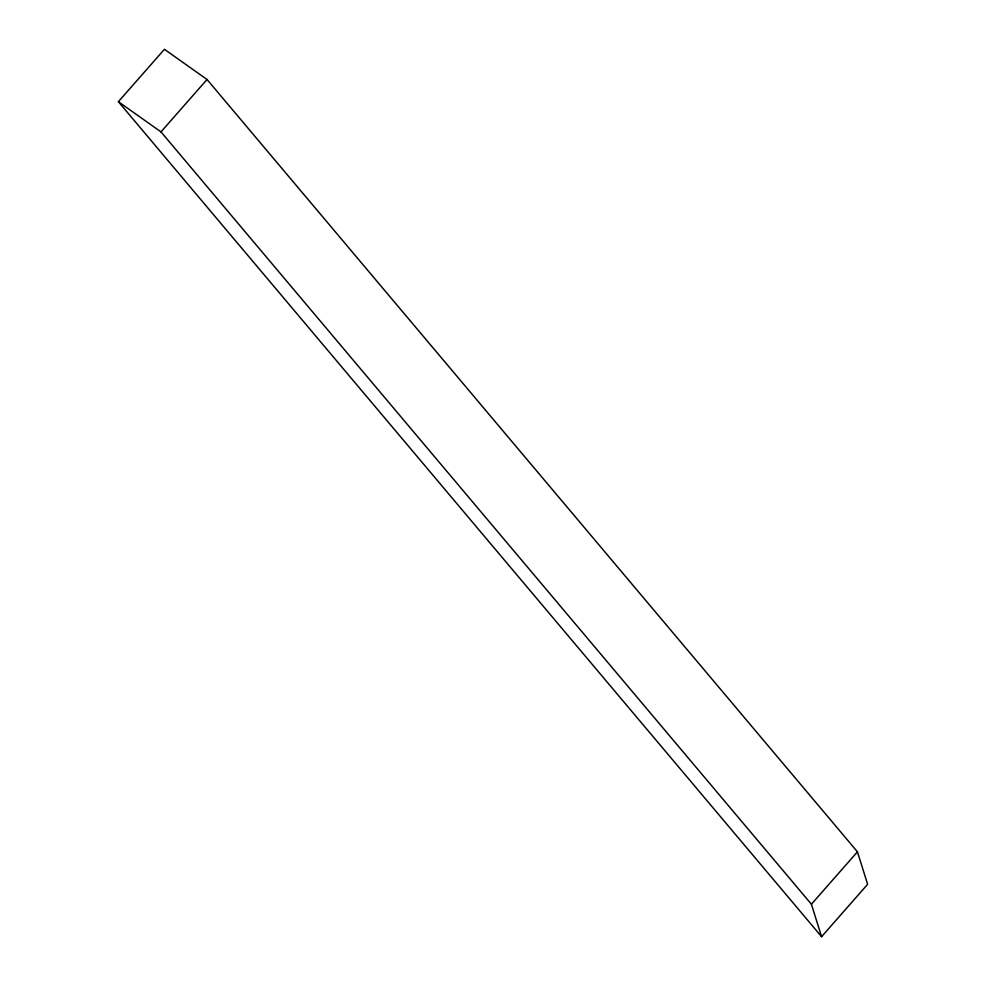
<?xml version="1.0" encoding="UTF-8"?>
<svg xmlns="http://www.w3.org/2000/svg" width="986" height="986" viewBox="0 0 986 986"><rect width="100%" height="100%" fill="white"/><g stroke="black" fill="none" stroke-linecap="round" stroke-linejoin="round"><path stroke-width="1.48" d="M118.382 101.694L164.428 49.3L207.035 79.496L857.438 851.83L867.618 884.306L821.572 936.7L118.382 101.694L160.989 131.89L811.404 904.224L821.572 936.7M160.989 131.89L207.035 79.496M811.404 904.224L857.438 851.83"/></g></svg>
